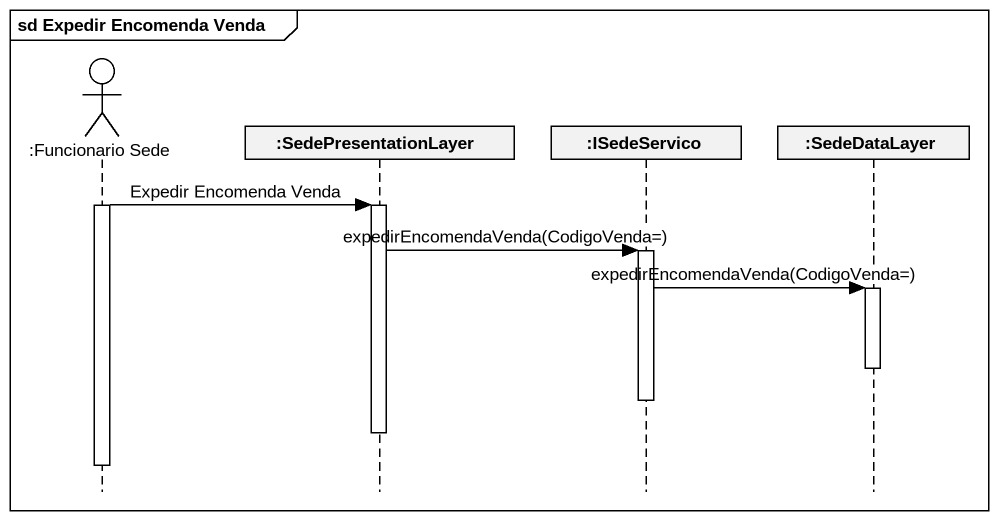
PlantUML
@startuml
mainframe sd Expedir Encomenda Venda
hide footbox
actor ":Funcionario Sede" as Funcionario_Sede
participant ":SedePresentationLayer" as SedePresentationLayer
participant ":ISedeServico" as ISedeServico
participant ":SedeDataLayer" as SedeDataLayer

activate Funcionario_Sede
Funcionario_Sede -> SedePresentationLayer : Expedir Encomenda Venda
activate SedePresentationLayer
SedePresentationLayer -> ISedeServico : expedirEncomendaVenda(CodigoVenda=)
activate ISedeServico
ISedeServico -> SedeDataLayer : expedirEncomendaVenda(CodigoVenda=)
activate SedeDataLayer
deactivate SedeDataLayer
deactivate ISedeServico
deactivate SedePresentationLayer
deactivate Funcionario_Sede
@enduml
